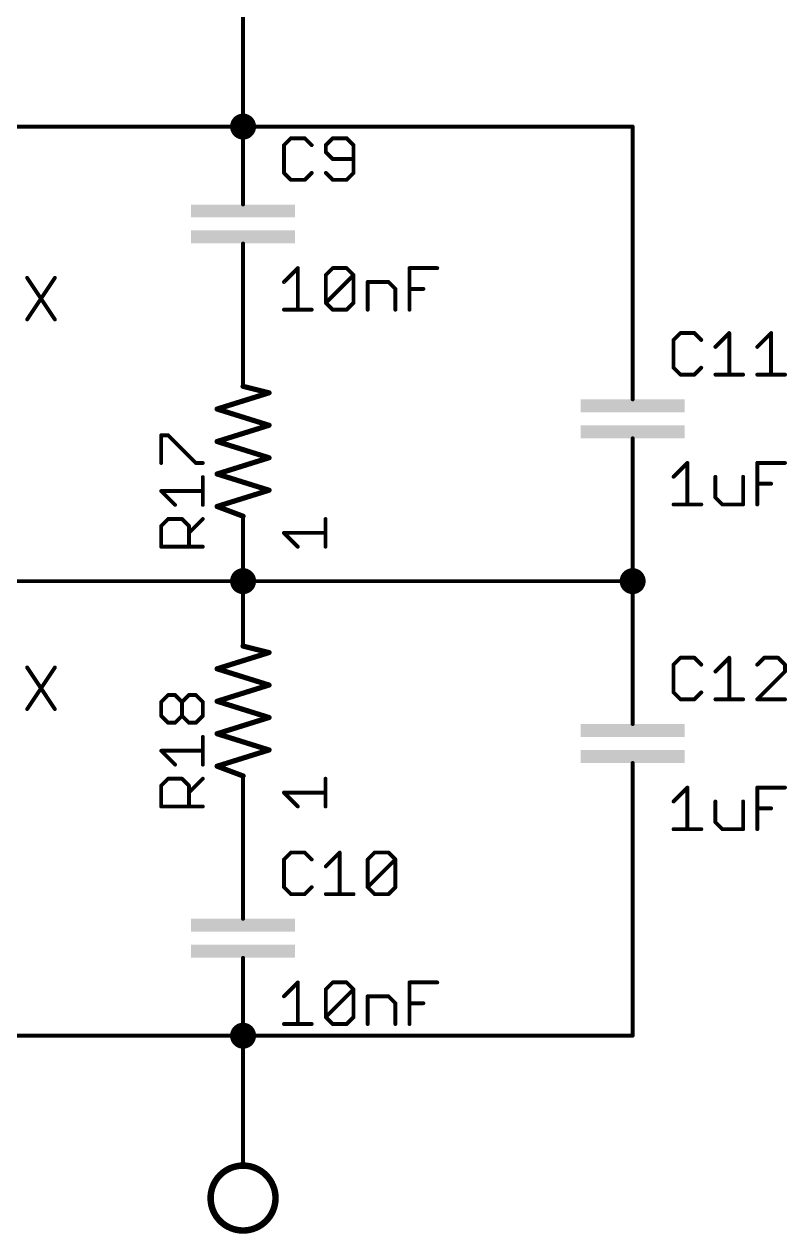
# Model space of a CAD drawing. Extents: x -40 to 215, y -109 to 87.
# Drawn here: x 138.75 to 168.6, y -12.6 to 34.49 of the extents above; entities that cross this region are included whole.
import ezdxf

# ---------------------------------------------------------------- set-up
doc = ezdxf.new("R2010")
doc.units = 0
for name, color, linetype in [('91', 94, 'CONTINUOUS'), ('94', 14, 'CONTINUOUS'), ('95', 251, 'CONTINUOUS'), ('96', 251, 'CONTINUOUS'), ('97', 251, 'CONTINUOUS')]:
    doc.layers.add(name, color=color, linetype=linetype)

# ---------------------------------------------------------------- blocks, each defined once
blk = doc.blocks.new('RECT')
blk.add_solid([(-0.5, -0.5), (0.5, -0.5), (-0.5, 0.5), (0.5, 0.5)])

msp = doc.modelspace()

# ---------------------------------------------------------------- linework, layer by layer
at = {"layer": '91', "const_width": 0.1524}
for points in [[(147.32, 30.48), (147.32, 33.02)], [(134.62, 30.48), (147.32, 30.48)], [(147.32, 30.48), (162.56, 30.48)], [(162.56, 30.48), (162.56, 22.86)], [(162.56, 12.7), (162.56, 15.24)], [(134.62, 12.7), (147.32, 12.7)], [(147.32, 12.7), (162.56, 12.7)], [(162.56, 10.16), (162.56, 12.7)], [(162.56, -5.08), (162.56, 2.54)], [(147.32, -5.08), (134.62, -5.08)], [(147.32, -5.08), (162.56, -5.08)], [(147.32, -7.62), (147.32, -5.08)]]:
    msp.add_lwpolyline(points, dxfattribs=at)
at = {"layer": '91'}
for points, const_width in [([(147.3581, 33.02, 1), (147.2819, 33.02)], 0.0762), ([(147.32, 30.226, 1), (147.32, 30.734, 1), (147.32, 30.226)], 0.508), ([(147.32, 30.5181, 1), (147.32, 30.4419)], 0.0762), ([(147.2819, 30.48, 1), (147.3581, 30.48)], 0.0762), ([(147.32, 30.4419, 1), (147.32, 30.5181)], 0.0762), ([(162.5981, 30.48, 1), (162.5219, 30.48)], 0.0762), ([(162.56, 30.4419, 1), (162.56, 30.5181)], 0.0762), ([(162.5219, 22.86, 1), (162.5981, 22.86)], 0.0762), ([(162.5981, 15.24, 1), (162.5219, 15.24)], 0.0762), ([(147.32, 12.446, 1), (147.32, 12.954, 1), (147.32, 12.446)], 0.508), ([(162.56, 12.446, 1), (162.56, 12.954, 1), (162.56, 12.446)], 0.508), ([(147.32, 12.7381, 1), (147.32, 12.6619)], 0.0762), ([(147.32, 12.6619, 1), (147.32, 12.7381)], 0.0762), ([(162.5981, 12.7, 1), (162.5219, 12.7)], 0.0762), ([(162.5219, 12.7, 1), (162.5981, 12.7)], 0.0762), ([(162.56, 12.6619, 1), (162.56, 12.7381)], 0.0762), ([(162.5219, 10.16, 1), (162.5981, 10.16)], 0.0762), ([(162.5981, 2.54, 1), (162.5219, 2.54)], 0.0762), ([(147.32, -5.334, 1), (147.32, -4.826, 1), (147.32, -5.334)], 0.508), ([(147.32, -5.0419, 1), (147.32, -5.1181)], 0.0762), ([(147.3581, -5.08, 1), (147.2819, -5.08)], 0.0762), ([(147.32, -5.1181, 1), (147.32, -5.0419)], 0.0762), ([(162.5219, -5.08, 1), (162.5981, -5.08)], 0.0762), ([(162.56, -5.1181, 1), (162.56, -5.0419)], 0.0762), ([(147.2819, -7.62, 1), (147.3581, -7.62)], 0.0762)]:
    msp.add_lwpolyline(points, format="xyb", dxfattribs=dict(at, const_width=const_width))
at = {"layer": '94'}
for points, const_width in [([(147.32, 33.02), (147.32, 35.56)], 0.1524), ([(147.32, 30.48), (147.32, 27.94)], 0.1524), ([(147.32, 27.94), (147.32, 27.432)], 0.1524), ([(147.32, 25.4), (147.32, 25.908)], 0.1524), ([(147.32, 22.86), (147.32, 25.4)], 0.1524), ([(147.32, 22.86), (147.32, 20.32)], 0.1524), ([(162.56, 22.86), (162.56, 20.32)], 0.1524), ([(148.336, 20.066), (147.32, 20.32)], 0.2032), ([(162.56, 20.32), (162.56, 19.812)], 0.1524), ([(146.304, 19.431), (148.336, 20.066)], 0.2032), ([(148.336, 18.796), (146.304, 19.431)], 0.2032), ([(146.304, 18.161), (148.336, 18.796)], 0.2032), ([(162.56, 17.78), (162.56, 18.288)], 0.1524), ([(148.336, 17.526), (146.304, 18.161)], 0.2032), ([(146.304, 16.891), (148.336, 17.526)], 0.2032), ([(162.56, 15.24), (162.56, 17.78)], 0.1524), ([(148.336, 16.256), (146.304, 16.891)], 0.2032), ([(146.304, 15.621), (148.336, 16.256)], 0.2032), ([(147.32, 15.24), (146.304, 15.621)], 0.2032), ([(147.32, 12.7), (147.32, 15.24)], 0.1524), ([(147.32, 12.7), (147.32, 10.16)], 0.1524), ([(146.304, 9.271), (148.336, 9.906)], 0.2032), ([(148.336, 9.906), (147.32, 10.16)], 0.2032), ([(162.56, 10.16), (162.56, 7.62)], 0.1524), ([(148.336, 8.636), (146.304, 9.271)], 0.2032), ([(146.304, 8.001), (148.336, 8.636)], 0.2032), ([(148.336, 7.366), (146.304, 8.001)], 0.2032), ([(162.56, 7.62), (162.56, 7.112)], 0.1524), ([(146.304, 6.731), (148.336, 7.366)], 0.2032), ([(148.336, 6.096), (146.304, 6.731)], 0.2032), ([(146.304, 5.461), (148.336, 6.096)], 0.2032), ([(162.56, 5.08), (162.56, 5.588)], 0.1524), ([(147.32, 5.08), (146.304, 5.461)], 0.2032), ([(147.32, 2.54), (147.32, 5.08)], 0.1524), ([(162.56, 2.54), (162.56, 5.08)], 0.1524), ([(147.32, 2.54), (147.32, 0)], 0.1524), ([(147.32, 0), (147.32, -0.508)], 0.1524), ([(147.32, -2.54), (147.32, -2.032)], 0.1524), ([(147.32, -5.08), (147.32, -2.54)], 0.1524), ([(147.32, -7.62), (147.32, -10.16)], 0.1524)]:
    msp.add_lwpolyline(points, dxfattribs=dict(at, const_width=const_width))
for points, const_width in [([(147.2819, 33.02, 1), (147.3581, 33.02)], 0.0762), ([(147.3581, 30.48, 1), (147.2819, 30.48)], 0.0762), ([(147.3581, 27.94, 1), (147.2819, 27.94)], 0.0762), ([(147.2819, 27.94, 1), (147.3581, 27.94)], 0.0762), ([(147.2819, 27.432, 1), (147.3581, 27.432)], 0.0762), ([(147.3581, 25.908, 1), (147.2819, 25.908)], 0.0762), ([(147.3581, 25.4, 1), (147.2819, 25.4)], 0.0762), ([(147.2819, 25.4, 1), (147.3581, 25.4)], 0.0762), ([(147.3581, 22.86, 1), (147.2819, 22.86)], 0.0762), ([(147.2819, 22.86, 1), (147.3581, 22.86)], 0.0762), ([(162.5981, 22.86, 1), (162.5219, 22.86)], 0.0762), ([(147.3323, 20.3693, 1), (147.3077, 20.2707)], 0.1016), ([(147.2819, 20.32, 1), (147.3581, 20.32)], 0.0762), ([(162.5981, 20.32, 1), (162.5219, 20.32)], 0.0762), ([(162.5219, 20.32, 1), (162.5981, 20.32)], 0.0762), ([(148.3512, 20.0175, 1), (148.3208, 20.1145)], 0.1016), ([(148.3237, 20.0167, 1), (148.3483, 20.1153)], 0.1016), ([(162.5219, 19.812, 1), (162.5981, 19.812)], 0.0762), ([(146.3192, 19.4795, 1), (146.2888, 19.3825)], 0.1016), ([(146.2888, 19.4795, 1), (146.3192, 19.3825)], 0.1016), ([(148.3512, 18.7475, 1), (148.3208, 18.8445)], 0.1016), ([(148.3208, 18.7475, 1), (148.3512, 18.8445)], 0.1016), ([(162.5981, 18.288, 1), (162.5219, 18.288)], 0.0762), ([(146.3192, 18.2095, 1), (146.2888, 18.1125)], 0.1016), ([(146.2888, 18.2095, 1), (146.3192, 18.1125)], 0.1016), ([(148.3512, 17.4775, 1), (148.3208, 17.5745)], 0.1016), ([(148.3208, 17.4775, 1), (148.3512, 17.5745)], 0.1016), ([(162.5981, 17.78, 1), (162.5219, 17.78)], 0.0762), ([(162.5219, 17.78, 1), (162.5981, 17.78)], 0.0762), ([(146.3192, 16.9395, 1), (146.2888, 16.8425)], 0.1016), ([(146.2888, 16.9395, 1), (146.3192, 16.8425)], 0.1016), ([(148.3512, 16.2075, 1), (148.3208, 16.3045)], 0.1016), ([(148.3208, 16.2075, 1), (148.3512, 16.3045)], 0.1016), ([(146.3218, 15.6686, 1), (146.2862, 15.5734)], 0.1016), ([(146.2888, 15.6695, 1), (146.3192, 15.5725)], 0.1016), ([(147.3581, 15.24, 1), (147.2819, 15.24)], 0.0762), ([(147.3022, 15.1924, 1), (147.3378, 15.2876)], 0.1016), ([(162.5219, 15.24, 1), (162.5981, 15.24)], 0.0762), ([(147.3581, 12.7, 1), (147.2819, 12.7)], 0.0762), ([(147.2819, 12.7, 1), (147.3581, 12.7)], 0.0762), ([(147.3323, 10.2093, 1), (147.3077, 10.1107)], 0.1016), ([(147.2819, 10.16, 1), (147.3581, 10.16)], 0.0762), ([(148.3512, 9.8575, 1), (148.3208, 9.9545)], 0.1016), ([(148.3237, 9.8567, 1), (148.3483, 9.9553)], 0.1016), ([(162.5981, 10.16, 1), (162.5219, 10.16)], 0.0762), ([(146.3192, 9.3195, 1), (146.2888, 9.2225)], 0.1016), ([(146.2888, 9.3195, 1), (146.3192, 9.2225)], 0.1016), ([(148.3512, 8.5875, 1), (148.3208, 8.6845)], 0.1016), ([(148.3208, 8.5875, 1), (148.3512, 8.6845)], 0.1016), ([(146.3192, 8.0495, 1), (146.2888, 7.9525)], 0.1016), ([(146.2888, 8.0495, 1), (146.3192, 7.9525)], 0.1016), ([(162.5981, 7.62, 1), (162.5219, 7.62)], 0.0762), ([(162.5219, 7.62, 1), (162.5981, 7.62)], 0.0762), ([(148.3512, 7.3175, 1), (148.3208, 7.4145)], 0.1016), ([(148.3208, 7.3175, 1), (148.3512, 7.4145)], 0.1016), ([(162.5219, 7.112, 1), (162.5981, 7.112)], 0.0762), ([(146.3192, 6.7795, 1), (146.2888, 6.6825)], 0.1016), ([(146.2888, 6.7795, 1), (146.3192, 6.6825)], 0.1016), ([(148.3512, 6.0475, 1), (148.3208, 6.1445)], 0.1016), ([(148.3208, 6.0475, 1), (148.3512, 6.1445)], 0.1016), ([(162.5981, 5.588, 1), (162.5219, 5.588)], 0.0762), ([(146.3218, 5.5086, 1), (146.2862, 5.4134)], 0.1016), ([(146.2888, 5.5095, 1), (146.3192, 5.4125)], 0.1016), ([(147.3581, 5.08, 1), (147.2819, 5.08)], 0.0762), ([(147.3022, 5.0324, 1), (147.3378, 5.1276)], 0.1016), ([(162.5981, 5.08, 1), (162.5219, 5.08)], 0.0762), ([(162.5219, 5.08, 1), (162.5981, 5.08)], 0.0762), ([(147.3581, 2.54, 1), (147.2819, 2.54)], 0.0762), ([(147.2819, 2.54, 1), (147.3581, 2.54)], 0.0762), ([(162.5219, 2.54, 1), (162.5981, 2.54)], 0.0762), ([(147.3581, 0, 1), (147.2819, 0)], 0.0762), ([(147.2819, 0, 1), (147.3581, 0)], 0.0762), ([(147.2819, -0.508, 1), (147.3581, -0.508)], 0.0762), ([(147.3581, -2.032, 1), (147.2819, -2.032)], 0.0762), ([(147.3581, -2.54, 1), (147.2819, -2.54)], 0.0762), ([(147.2819, -2.54, 1), (147.3581, -2.54)], 0.0762), ([(147.2819, -5.08, 1), (147.3581, -5.08)], 0.0762), ([(147.3581, -7.62, 1), (147.2819, -7.62)], 0.0762), ([(147.32, -12.7, 1), (147.32, -10.16, 1), (147.32, -12.7)], 0.254), ([(147.2819, -10.16, 1), (147.3581, -10.16)], 0.0762)]:
    msp.add_lwpolyline(points, format="xyb", dxfattribs=dict(at, const_width=const_width))
at = {"layer": '95', "const_width": 0.1524}
for points in [[(149.1914, 30.0242), (148.9202, 29.753)], [(148.9202, 29.753), (148.9202, 28.6684)], [(149.7337, 30.0242), (149.1914, 30.0242)], [(150.0049, 29.753), (149.7337, 30.0242)], [(150.8285, 30.0242), (150.5574, 29.753)], [(150.5574, 29.753), (150.5574, 29.4819)], [(151.3709, 30.0242), (150.8285, 30.0242)], [(151.642, 29.753), (151.3709, 30.0242)], [(151.642, 28.6684), (151.642, 29.753)], [(150.5574, 29.4819), (150.8285, 29.2107)], [(150.8285, 29.2107), (151.642, 29.2107)], [(148.9202, 28.6684), (149.1914, 28.3972)], [(149.7337, 28.3972), (150.0049, 28.6684)], [(150.5574, 28.6684), (150.8285, 28.3972)], [(151.3709, 28.3972), (151.642, 28.6684)], [(149.1914, 28.3972), (149.7337, 28.3972)], [(150.8285, 28.3972), (151.3709, 28.3972)], [(164.4314, 22.4042), (164.1602, 22.133)], [(164.1602, 22.133), (164.1602, 21.0484)], [(164.9737, 22.4042), (164.4314, 22.4042)], [(165.2449, 22.133), (164.9737, 22.4042)], [(165.7974, 21.8619), (166.3397, 22.4042)], [(166.3397, 22.4042), (166.3397, 20.7772)], [(167.4345, 21.8619), (167.9768, 22.4042)], [(167.9768, 22.4042), (167.9768, 20.7772)], [(164.1602, 21.0484), (164.4314, 20.7772)], [(164.4314, 20.7772), (164.9737, 20.7772)], [(164.9737, 20.7772), (165.2449, 21.0484)], [(165.7974, 20.7772), (166.882, 20.7772)], [(167.4345, 20.7772), (168.5192, 20.7772)], [(144.1182, 17.3205), (144.1182, 18.4052)], [(144.1182, 18.4052), (144.3894, 18.4052)], [(144.3894, 18.4052), (145.474, 17.3205)], [(145.474, 17.3205), (145.7452, 17.3205)], [(145.7452, 15.6834), (145.7452, 16.768)], [(144.6605, 15.6834), (144.1182, 16.2257)], [(144.1182, 16.2257), (145.7452, 16.2257)], [(144.1182, 14.8597), (144.3894, 15.1309)], [(144.3894, 15.1309), (144.9317, 15.1309)], [(144.9317, 15.1309), (145.2029, 14.8597)], [(145.2029, 14.5885), (145.7452, 15.1309)], [(144.1182, 14.0462), (144.1182, 14.8597)], [(145.2029, 14.8597), (145.2029, 14.0462)], [(145.7452, 14.0462), (144.1182, 14.0462)], [(164.4314, 9.7042), (164.1602, 9.433)], [(164.1602, 9.433), (164.1602, 8.3484)], [(164.9737, 9.7042), (164.4314, 9.7042)], [(165.2449, 9.433), (164.9737, 9.7042)], [(165.7974, 9.1619), (166.3397, 9.7042)], [(166.3397, 9.7042), (166.3397, 8.0772)], [(167.7057, 9.7042), (167.4345, 9.433)], [(168.248, 9.7042), (167.7057, 9.7042)], [(168.5192, 9.433), (168.248, 9.7042)], [(168.5192, 9.1619), (168.5192, 9.433)], [(167.4345, 8.0772), (168.5192, 9.1619)], [(144.1182, 7.974), (144.3894, 8.2452)], [(144.1182, 7.4317), (144.1182, 7.974)], [(144.3894, 8.2452), (144.6605, 8.2452)], [(144.6605, 8.2452), (144.9317, 7.974)], [(144.9317, 7.974), (145.2029, 8.2452)], [(144.9317, 7.4317), (144.9317, 7.974)], [(145.2029, 8.2452), (145.474, 8.2452)], [(145.474, 8.2452), (145.7452, 7.974)], [(145.7452, 7.974), (145.7452, 7.4317)], [(164.1602, 8.3484), (164.4314, 8.0772)], [(164.4314, 8.0772), (164.9737, 8.0772)], [(164.9737, 8.0772), (165.2449, 8.3484)], [(165.7974, 8.0772), (166.882, 8.0772)], [(168.5192, 8.0772), (167.4345, 8.0772)], [(144.3894, 7.1605), (144.1182, 7.4317)], [(144.6605, 7.1605), (144.3894, 7.1605)], [(144.9317, 7.4317), (144.6605, 7.1605)], [(145.2029, 7.1605), (144.9317, 7.4317)], [(145.474, 7.1605), (145.2029, 7.1605)], [(145.7452, 7.4317), (145.474, 7.1605)], [(145.7452, 5.5234), (145.7452, 6.608)], [(144.6605, 5.5234), (144.1182, 6.0657)], [(144.1182, 6.0657), (145.7452, 6.0657)], [(144.1182, 4.6997), (144.3894, 4.9709)], [(144.1182, 3.8862), (144.1182, 4.6997)], [(144.3894, 4.9709), (144.9317, 4.9709)], [(144.9317, 4.9709), (145.2029, 4.6997)], [(145.2029, 4.4285), (145.7452, 4.9709)], [(145.2029, 4.6997), (145.2029, 3.8862)], [(145.7452, 3.8862), (144.1182, 3.8862)], [(149.1914, 2.0842), (148.9202, 1.813)], [(148.9202, 1.813), (148.9202, 0.7284)], [(149.7337, 2.0842), (149.1914, 2.0842)], [(150.0049, 1.813), (149.7337, 2.0842)], [(150.5574, 1.5419), (151.0997, 2.0842)], [(151.0997, 2.0842), (151.0997, 0.4572)], [(152.1945, 1.813), (152.4657, 2.0842)], [(152.1945, 0.7284), (152.1945, 1.813)], [(152.1945, 0.7284), (153.2792, 1.813)], [(152.4657, 2.0842), (153.008, 2.0842)], [(153.008, 2.0842), (153.2792, 1.813)], [(153.2792, 1.813), (153.2792, 0.7284)], [(148.9202, 0.7284), (149.1914, 0.4572)], [(149.1914, 0.4572), (149.7337, 0.4572)], [(149.7337, 0.4572), (150.0049, 0.7284)], [(150.5574, 0.4572), (151.642, 0.4572)], [(152.4657, 0.4572), (152.1945, 0.7284)], [(153.008, 0.4572), (152.4657, 0.4572)], [(153.2792, 0.7284), (153.008, 0.4572)]]:
    msp.add_lwpolyline(points, dxfattribs=at)
at = {"layer": '95', "const_width": 0.0762}
for points in [[(148.9583, 29.753, 1), (148.8821, 29.753)], [(148.8933, 29.78, 1), (148.9471, 29.7261)], [(149.1914, 30.0623, 1), (149.1914, 29.9861)], [(149.2183, 29.9972, 1), (149.1644, 30.0511)], [(149.7606, 30.0511, 1), (149.7068, 29.9972)], [(149.7337, 29.9861, 1), (149.7337, 30.0623)], [(149.9779, 29.7261, 1), (150.0318, 29.78)], [(150.5304, 29.78, 1), (150.5843, 29.7261)], [(150.5955, 29.753, 1), (150.5193, 29.753)], [(150.8285, 30.0623, 1), (150.8285, 29.9861)], [(150.8555, 29.9972, 1), (150.8016, 30.0511)], [(151.3978, 30.0511, 1), (151.3439, 29.9972)], [(151.3709, 29.9861, 1), (151.3709, 30.0623)], [(151.6801, 29.753, 1), (151.6039, 29.753)], [(151.6151, 29.7261, 1), (151.669, 29.78)], [(150.5843, 29.5088, 1), (150.5304, 29.4549)], [(150.5193, 29.4819, 1), (150.5955, 29.4819)], [(150.8285, 29.2488, 1), (150.8285, 29.1726)], [(150.8016, 29.1838, 1), (150.8555, 29.2376)], [(151.642, 29.1726, 1), (151.642, 29.2488)], [(148.9471, 28.6953, 1), (148.8933, 28.6414)], [(150.0318, 28.6414, 1), (149.9779, 28.6953)], [(150.5843, 28.6953, 1), (150.5304, 28.6414)], [(151.669, 28.6414, 1), (151.6151, 28.6953)], [(148.8821, 28.6684, 1), (148.9583, 28.6684)], [(149.1914, 28.4353, 1), (149.1914, 28.3591)], [(149.1644, 28.3703, 1), (149.2183, 28.4241)], [(149.7068, 28.4241, 1), (149.7606, 28.3703)], [(149.7337, 28.3591, 1), (149.7337, 28.4353)], [(150.8285, 28.4353, 1), (150.8285, 28.3591)], [(150.8016, 28.3703, 1), (150.8555, 28.4241)], [(151.3439, 28.4241, 1), (151.3978, 28.3703)], [(151.3709, 28.3591, 1), (151.3709, 28.4353)], [(151.6039, 28.6684, 1), (151.6801, 28.6684)], [(164.1983, 22.133, 1), (164.1221, 22.133)], [(164.1333, 22.16, 1), (164.1871, 22.1061)], [(164.4314, 22.4423, 1), (164.4314, 22.3661)], [(164.4583, 22.3772, 1), (164.4044, 22.4311)], [(165.0006, 22.4311, 1), (164.9468, 22.3772)], [(164.9737, 22.3661, 1), (164.9737, 22.4423)], [(165.2179, 22.1061, 1), (165.2718, 22.16)], [(166.3778, 22.4042, 1), (166.3016, 22.4042)], [(166.3666, 22.3772, 1), (166.3127, 22.4311)], [(168.0149, 22.4042, 1), (167.9387, 22.4042)], [(168.0038, 22.3772, 1), (167.9499, 22.4311)], [(165.7704, 21.8888, 1), (165.8243, 21.8349)], [(167.4076, 21.8888, 1), (167.4615, 21.8349)], [(164.1871, 21.0753, 1), (164.1333, 21.0214)], [(164.1221, 21.0484, 1), (164.1983, 21.0484)], [(164.4314, 20.8153, 1), (164.4314, 20.7391)], [(164.4044, 20.7503, 1), (164.4583, 20.8041)], [(164.9468, 20.8041, 1), (165.0006, 20.7503)], [(164.9737, 20.7391, 1), (164.9737, 20.8153)], [(165.2718, 21.0214, 1), (165.2179, 21.0753)], [(165.7974, 20.8153, 1), (165.7974, 20.7391)], [(166.3016, 20.7772, 1), (166.3778, 20.7772)], [(166.882, 20.7391, 1), (166.882, 20.8153)], [(167.4345, 20.8153, 1), (167.4345, 20.7391)], [(167.9387, 20.7772, 1), (168.0149, 20.7772)], [(168.5192, 20.7391, 1), (168.5192, 20.8153)], [(144.1563, 18.4052, 1), (144.0801, 18.4052)], [(144.1182, 18.4433, 1), (144.1182, 18.3671)], [(144.4163, 18.4321, 1), (144.3624, 18.3782)], [(144.3894, 18.3671, 1), (144.3894, 18.4433)], [(144.0801, 17.3205, 1), (144.1563, 17.3205)], [(145.474, 17.3586, 1), (145.474, 17.2824)], [(145.4471, 17.2936, 1), (145.501, 17.3475)], [(145.7452, 17.2824, 1), (145.7452, 17.3586)], [(145.7833, 16.768, 1), (145.7071, 16.768)], [(144.1452, 16.2526, 1), (144.0913, 16.1987)], [(144.1182, 16.2638, 1), (144.1182, 16.1876)], [(145.7452, 16.1876, 1), (145.7452, 16.2638)], [(144.6336, 15.6564, 1), (144.6875, 15.7103)], [(145.7071, 15.6834, 1), (145.7833, 15.6834)], [(144.3894, 15.169, 1), (144.3894, 15.0928)], [(144.4163, 15.1039, 1), (144.3624, 15.1578)], [(144.9586, 15.1578, 1), (144.9048, 15.1039)], [(144.9317, 15.0928, 1), (144.9317, 15.169)], [(145.7721, 15.1039, 1), (145.7183, 15.1578)], [(144.1563, 14.8597, 1), (144.0801, 14.8597)], [(144.0913, 14.8866, 1), (144.1452, 14.8328)], [(145.1759, 14.6155, 1), (145.2298, 14.5616)], [(145.241, 14.8597, 1), (145.1648, 14.8597)], [(145.1759, 14.8328, 1), (145.2298, 14.8866)], [(144.1182, 14.0843, 1), (144.1182, 14.0081)], [(144.0801, 14.0462, 1), (144.1563, 14.0462)], [(145.1648, 14.0462, 1), (145.241, 14.0462)], [(145.7452, 14.0081, 1), (145.7452, 14.0843)], [(164.1983, 9.433, 1), (164.1221, 9.433)], [(164.1333, 9.46, 1), (164.1871, 9.4061)], [(164.4314, 9.7423, 1), (164.4314, 9.6661)], [(164.4583, 9.6772, 1), (164.4044, 9.7311)], [(165.0006, 9.7311, 1), (164.9468, 9.6772)], [(164.9737, 9.6661, 1), (164.9737, 9.7423)], [(165.2179, 9.4061, 1), (165.2718, 9.46)], [(166.3778, 9.7042, 1), (166.3016, 9.7042)], [(166.3666, 9.6772, 1), (166.3127, 9.7311)], [(167.4076, 9.46, 1), (167.4615, 9.4061)], [(167.7057, 9.7423, 1), (167.7057, 9.6661)], [(167.7326, 9.6772, 1), (167.6787, 9.7311)], [(168.2749, 9.7311, 1), (168.2211, 9.6772)], [(168.248, 9.6661, 1), (168.248, 9.7423)], [(168.5573, 9.433, 1), (168.4811, 9.433)], [(168.4922, 9.4061, 1), (168.5461, 9.46)], [(165.7704, 9.1888, 1), (165.8243, 9.1349)], [(168.4811, 9.1619, 1), (168.5573, 9.1619)], [(168.5461, 9.1349, 1), (168.4922, 9.1888)], [(144.1563, 7.974, 1), (144.0801, 7.974)], [(144.0913, 8.0009, 1), (144.1452, 7.9471)], [(144.3894, 8.2833, 1), (144.3894, 8.2071)], [(144.4163, 8.2182, 1), (144.3624, 8.2721)], [(144.6875, 8.2721, 1), (144.6336, 8.2182)], [(144.6605, 8.2071, 1), (144.6605, 8.2833)], [(144.9698, 7.974, 1), (144.8936, 7.974)], [(144.9048, 8.0009, 1), (144.9586, 7.9471)], [(144.9048, 7.9471, 1), (144.9586, 8.0009)], [(145.2029, 8.2833, 1), (145.2029, 8.2071)], [(145.2298, 8.2182, 1), (145.1759, 8.2721)], [(145.501, 8.2721, 1), (145.4471, 8.2182)], [(145.474, 8.2071, 1), (145.474, 8.2833)], [(145.7833, 7.974, 1), (145.7071, 7.974)], [(145.7183, 7.9471, 1), (145.7721, 8.0009)], [(164.1871, 8.3753, 1), (164.1333, 8.3214)], [(164.1221, 8.3484, 1), (164.1983, 8.3484)], [(164.4314, 8.1153, 1), (164.4314, 8.0391)], [(164.4044, 8.0503, 1), (164.4583, 8.1041)], [(164.9468, 8.1041, 1), (165.0006, 8.0503)], [(164.9737, 8.0391, 1), (164.9737, 8.1153)], [(165.2718, 8.3214, 1), (165.2179, 8.3753)], [(165.7974, 8.1153, 1), (165.7974, 8.0391)], [(166.3016, 8.0772, 1), (166.3778, 8.0772)], [(166.882, 8.0391, 1), (166.882, 8.1153)], [(167.4345, 8.1153, 1), (167.4345, 8.0391)], [(167.4076, 8.1041, 1), (167.4615, 8.0503)], [(168.5192, 8.0391, 1), (168.5192, 8.1153)], [(144.1452, 7.4586, 1), (144.0913, 7.4047)], [(144.0801, 7.4317, 1), (144.1563, 7.4317)], [(144.3894, 7.1986, 1), (144.3894, 7.1224)], [(144.3624, 7.1336, 1), (144.4163, 7.1875)], [(144.6336, 7.1875, 1), (144.6875, 7.1336)], [(144.6605, 7.1224, 1), (144.6605, 7.1986)], [(144.9586, 7.4586, 1), (144.9048, 7.4047)], [(144.8936, 7.4317, 1), (144.9698, 7.4317)], [(144.9586, 7.4047, 1), (144.9048, 7.4586)], [(145.2029, 7.1986, 1), (145.2029, 7.1224)], [(145.1759, 7.1336, 1), (145.2298, 7.1875)], [(145.4471, 7.1875, 1), (145.501, 7.1336)], [(145.474, 7.1224, 1), (145.474, 7.1986)], [(145.7071, 7.4317, 1), (145.7833, 7.4317)], [(145.7721, 7.4047, 1), (145.7183, 7.4586)], [(145.7833, 6.608, 1), (145.7071, 6.608)], [(144.1452, 6.0926, 1), (144.0913, 6.0387)], [(144.1182, 6.1038, 1), (144.1182, 6.0276)], [(145.7452, 6.0276, 1), (145.7452, 6.1038)], [(144.6336, 5.4964, 1), (144.6875, 5.5503)], [(145.7071, 5.5234, 1), (145.7833, 5.5234)], [(144.1563, 4.6997, 1), (144.0801, 4.6997)], [(144.0913, 4.7266, 1), (144.1452, 4.6728)], [(144.3894, 5.009, 1), (144.3894, 4.9328)], [(144.4163, 4.9439, 1), (144.3624, 4.9978)], [(144.9586, 4.9978, 1), (144.9048, 4.9439)], [(144.9317, 4.9328, 1), (144.9317, 5.009)], [(145.241, 4.6997, 1), (145.1648, 4.6997)], [(145.1759, 4.6728, 1), (145.2298, 4.7266)], [(145.7721, 4.9439, 1), (145.7183, 4.9978)], [(145.1759, 4.4555, 1), (145.2298, 4.4016)], [(144.1182, 3.9243, 1), (144.1182, 3.8481)], [(144.0801, 3.8862, 1), (144.1563, 3.8862)], [(145.1648, 3.8862, 1), (145.241, 3.8862)], [(145.7452, 3.8481, 1), (145.7452, 3.9243)], [(148.9583, 1.813, 1), (148.8821, 1.813)], [(149.1914, 2.1223, 1), (149.1914, 2.0461)], [(149.2183, 2.0572, 1), (149.1644, 2.1111)], [(149.7606, 2.1111, 1), (149.7068, 2.0572)], [(149.7337, 2.0461, 1), (149.7337, 2.1223)], [(151.1378, 2.0842, 1), (151.0616, 2.0842)], [(151.1266, 2.0572, 1), (151.0727, 2.1111)], [(152.2326, 1.813, 1), (152.1564, 1.813)], [(152.4657, 2.1223, 1), (152.4657, 2.0461)], [(152.4926, 2.0572, 1), (152.4387, 2.1111)], [(153.0349, 2.1111, 1), (152.9811, 2.0572)], [(153.008, 2.0461, 1), (153.008, 2.1223)], [(153.3173, 1.813, 1), (153.2411, 1.813)], [(153.3061, 1.7861, 1), (153.2522, 1.84)], [(148.8933, 1.84, 1), (148.9471, 1.7861)], [(149.9779, 1.7861, 1), (150.0318, 1.84)], [(150.5304, 1.5688, 1), (150.5843, 1.5149)], [(152.1676, 1.84, 1), (152.2215, 1.7861)], [(153.2522, 1.7861, 1), (153.3061, 1.84)], [(148.9471, 0.7553, 1), (148.8933, 0.7014)], [(148.8821, 0.7284, 1), (148.9583, 0.7284)], [(149.1914, 0.4953, 1), (149.1914, 0.4191)], [(149.1644, 0.4303, 1), (149.2183, 0.4841)], [(149.7068, 0.4841, 1), (149.7606, 0.4303)], [(149.7337, 0.4191, 1), (149.7337, 0.4953)], [(150.0318, 0.7014, 1), (149.9779, 0.7553)], [(150.5574, 0.4953, 1), (150.5574, 0.4191)], [(151.0616, 0.4572, 1), (151.1378, 0.4572)], [(151.642, 0.4191, 1), (151.642, 0.4953)], [(152.2215, 0.7553, 1), (152.1676, 0.7014)], [(152.1676, 0.7553, 1), (152.2215, 0.7014)], [(152.1564, 0.7284, 1), (152.2326, 0.7284)], [(152.4657, 0.4953, 1), (152.4657, 0.4191)], [(152.4387, 0.4303, 1), (152.4926, 0.4841)], [(152.9811, 0.4841, 1), (153.0349, 0.4303)], [(153.008, 0.4191, 1), (153.008, 0.4953)], [(153.2411, 0.7284, 1), (153.3173, 0.7284)], [(153.3061, 0.7014, 1), (153.2522, 0.7553)]]:
    msp.add_lwpolyline(points, format="xyb", dxfattribs=at)
at = {"layer": '96', "const_width": 0.1524}
for points in [[(148.9202, 24.4019), (149.4625, 24.9442)], [(149.4625, 24.9442), (149.4625, 23.3172)], [(150.5574, 24.673), (150.8285, 24.9442)], [(150.8285, 24.9442), (151.3709, 24.9442)], [(151.3709, 24.9442), (151.642, 24.673)], [(153.8317, 23.3172), (153.8317, 24.9442)], [(153.8317, 24.9442), (154.9163, 24.9442)], [(150.5574, 23.5884), (150.5574, 24.673)], [(150.5574, 23.5884), (151.642, 24.673)], [(151.642, 24.673), (151.642, 23.5884)], [(152.1945, 23.3172), (152.1945, 24.4019)], [(152.1945, 24.4019), (153.008, 24.4019)], [(153.008, 24.4019), (153.2792, 24.1307)], [(153.2792, 24.1307), (153.2792, 23.3172)], [(153.8317, 24.1307), (154.374, 24.1307)], [(150.8285, 23.3172), (150.5574, 23.5884)], [(151.642, 23.5884), (151.3709, 23.3172)], [(148.9202, 23.3172), (150.0049, 23.3172)], [(151.3709, 23.3172), (150.8285, 23.3172)], [(164.1602, 16.7819), (164.7025, 17.3242)], [(164.7025, 17.3242), (164.7025, 15.6972)], [(167.4345, 15.6972), (167.4345, 17.3242)], [(167.4345, 17.3242), (168.5192, 17.3242)], [(165.7974, 16.7819), (165.7974, 15.9684)], [(166.882, 15.6972), (166.882, 16.7819)], [(167.4345, 16.5107), (167.9768, 16.5107)], [(165.7974, 15.9684), (166.0685, 15.6972)], [(164.1602, 15.6972), (165.2449, 15.6972)], [(166.0685, 15.6972), (166.882, 15.6972)], [(150.5458, 14.0462), (150.5458, 15.1309)], [(149.4611, 14.0462), (148.9188, 14.5885)], [(148.9188, 14.5885), (150.5458, 14.5885)], [(150.5458, 3.8862), (150.5458, 4.9709)], [(149.4611, 3.8862), (148.9188, 4.4285)], [(148.9188, 4.4285), (150.5458, 4.4285)], [(164.1602, 4.0819), (164.7025, 4.6242)], [(164.7025, 4.6242), (164.7025, 2.9972)], [(167.4345, 2.9972), (167.4345, 4.6242)], [(167.4345, 4.6242), (168.5192, 4.6242)], [(165.7974, 4.0819), (165.7974, 3.2684)], [(166.882, 2.9972), (166.882, 4.0819)], [(167.4345, 3.8107), (167.9768, 3.8107)], [(165.7974, 3.2684), (166.0685, 2.9972)], [(164.1602, 2.9972), (165.2449, 2.9972)], [(166.0685, 2.9972), (166.882, 2.9972)], [(148.9202, -3.5381), (149.4625, -2.9958)], [(149.4625, -2.9958), (149.4625, -4.6228)], [(150.5574, -3.267), (150.8285, -2.9958)], [(150.5574, -4.3516), (150.5574, -3.267)], [(150.5574, -4.3516), (151.642, -3.267)], [(150.8285, -2.9958), (151.3709, -2.9958)], [(151.3709, -2.9958), (151.642, -3.267)], [(151.642, -3.267), (151.642, -4.3516)], [(153.8317, -4.6228), (153.8317, -2.9958)], [(153.8317, -2.9958), (154.9163, -2.9958)], [(152.1945, -4.6228), (152.1945, -3.5381)], [(152.1945, -3.5381), (153.008, -3.5381)], [(153.008, -3.5381), (153.2792, -3.8093)], [(153.2792, -3.8093), (153.2792, -4.6228)], [(153.8317, -3.8093), (154.374, -3.8093)], [(148.9202, -4.6228), (150.0049, -4.6228)], [(150.8285, -4.6228), (150.5574, -4.3516)], [(151.3709, -4.6228), (150.8285, -4.6228)], [(151.642, -4.3516), (151.3709, -4.6228)]]:
    msp.add_lwpolyline(points, dxfattribs=at)
at = {"layer": '96', "const_width": 0.0762}
for points in [[(149.5006, 24.9442, 1), (149.4244, 24.9442)], [(149.4895, 24.9172, 1), (149.4356, 24.9711)], [(150.8285, 24.9823, 1), (150.8285, 24.9061)], [(150.8555, 24.9172, 1), (150.8016, 24.9711)], [(151.3978, 24.9711, 1), (151.3439, 24.9172)], [(151.3709, 24.9061, 1), (151.3709, 24.9823)], [(153.8698, 24.9442, 1), (153.7936, 24.9442)], [(153.8317, 24.9823, 1), (153.8317, 24.9061)], [(154.9163, 24.9061, 1), (154.9163, 24.9823)], [(150.5304, 24.7, 1), (150.5843, 24.6461)], [(150.5955, 24.673, 1), (150.5193, 24.673)], [(151.6801, 24.673, 1), (151.6039, 24.673)], [(151.669, 24.6461, 1), (151.6151, 24.7)], [(151.6151, 24.6461, 1), (151.669, 24.7)], [(148.8933, 24.4288, 1), (148.9471, 24.3749)], [(152.2326, 24.4019, 1), (152.1564, 24.4019)], [(152.1945, 24.44, 1), (152.1945, 24.3638)], [(153.0349, 24.4288, 1), (152.9811, 24.3749)], [(153.008, 24.3638, 1), (153.008, 24.44)], [(153.3173, 24.1307, 1), (153.2411, 24.1307)], [(153.2522, 24.1038, 1), (153.3061, 24.1576)], [(153.8317, 24.1688, 1), (153.8317, 24.0926)], [(154.374, 24.0926, 1), (154.374, 24.1688)], [(150.5843, 23.6153, 1), (150.5304, 23.5614)], [(150.5304, 23.6153, 1), (150.5843, 23.5614)], [(150.5193, 23.5884, 1), (150.5955, 23.5884)], [(151.6039, 23.5884, 1), (151.6801, 23.5884)], [(151.669, 23.5614, 1), (151.6151, 23.6153)], [(148.9202, 23.3553, 1), (148.9202, 23.2791)], [(149.4244, 23.3172, 1), (149.5006, 23.3172)], [(150.0049, 23.2791, 1), (150.0049, 23.3553)], [(150.8285, 23.3553, 1), (150.8285, 23.2791)], [(150.8016, 23.2903, 1), (150.8555, 23.3441)], [(151.3439, 23.3441, 1), (151.3978, 23.2903)], [(151.3709, 23.2791, 1), (151.3709, 23.3553)], [(152.1564, 23.3172, 1), (152.2326, 23.3172)], [(153.2411, 23.3172, 1), (153.3173, 23.3172)], [(153.7936, 23.3172, 1), (153.8698, 23.3172)], [(164.7406, 17.3242, 1), (164.6644, 17.3242)], [(164.7295, 17.2972, 1), (164.6756, 17.3511)], [(167.4726, 17.3242, 1), (167.3964, 17.3242)], [(167.4345, 17.3623, 1), (167.4345, 17.2861)], [(168.5192, 17.2861, 1), (168.5192, 17.3623)], [(164.1333, 16.8088, 1), (164.1871, 16.7549)], [(165.8355, 16.7819, 1), (165.7593, 16.7819)], [(166.9201, 16.7819, 1), (166.8439, 16.7819)], [(167.4345, 16.5488, 1), (167.4345, 16.4726)], [(167.9768, 16.4726, 1), (167.9768, 16.5488)], [(165.8243, 15.9953, 1), (165.7704, 15.9414)], [(164.1602, 15.7353, 1), (164.1602, 15.6591)], [(164.6644, 15.6972, 1), (164.7406, 15.6972)], [(165.2449, 15.6591, 1), (165.2449, 15.7353)], [(165.7593, 15.9684, 1), (165.8355, 15.9684)], [(166.0685, 15.7353, 1), (166.0685, 15.6591)], [(166.0416, 15.6703, 1), (166.0955, 15.7241)], [(166.8439, 15.6972, 1), (166.9201, 15.6972)], [(166.882, 15.6591, 1), (166.882, 15.7353)], [(167.3964, 15.6972, 1), (167.4726, 15.6972)], [(150.5839, 15.1309, 1), (150.5077, 15.1309)], [(148.9458, 14.6155, 1), (148.8919, 14.5616)], [(148.9188, 14.6266, 1), (148.9188, 14.5504)], [(150.5458, 14.5504, 1), (150.5458, 14.6266)], [(149.4342, 14.0193, 1), (149.4881, 14.0731)], [(150.5077, 14.0462, 1), (150.5839, 14.0462)], [(150.5839, 4.9709, 1), (150.5077, 4.9709)], [(148.9458, 4.4555, 1), (148.8919, 4.4016)], [(148.9188, 4.4666, 1), (148.9188, 4.3904)], [(150.5458, 4.3904, 1), (150.5458, 4.4666)], [(164.7406, 4.6242, 1), (164.6644, 4.6242)], [(164.7295, 4.5972, 1), (164.6756, 4.6511)], [(167.4726, 4.6242, 1), (167.3964, 4.6242)], [(167.4345, 4.6623, 1), (167.4345, 4.5861)], [(168.5192, 4.5861, 1), (168.5192, 4.6623)], [(149.4342, 3.8593, 1), (149.4881, 3.9131)], [(150.5077, 3.8862, 1), (150.5839, 3.8862)], [(164.1333, 4.1088, 1), (164.1871, 4.0549)], [(165.8355, 4.0819, 1), (165.7593, 4.0819)], [(166.9201, 4.0819, 1), (166.8439, 4.0819)], [(167.4345, 3.8488, 1), (167.4345, 3.7726)], [(167.9768, 3.7726, 1), (167.9768, 3.8488)], [(165.8243, 3.2953, 1), (165.7704, 3.2414)], [(165.7593, 3.2684, 1), (165.8355, 3.2684)], [(164.1602, 3.0353, 1), (164.1602, 2.9591)], [(164.6644, 2.9972, 1), (164.7406, 2.9972)], [(165.2449, 2.9591, 1), (165.2449, 3.0353)], [(166.0685, 3.0353, 1), (166.0685, 2.9591)], [(166.0416, 2.9703, 1), (166.0955, 3.0241)], [(166.8439, 2.9972, 1), (166.9201, 2.9972)], [(166.882, 2.9591, 1), (166.882, 3.0353)], [(167.3964, 2.9972, 1), (167.4726, 2.9972)], [(149.5006, -2.9958, 1), (149.4244, -2.9958)], [(149.4895, -3.0228, 1), (149.4356, -2.9689)], [(150.5304, -3.24, 1), (150.5843, -3.2939)], [(150.5955, -3.267, 1), (150.5193, -3.267)], [(150.8285, -2.9577, 1), (150.8285, -3.0339)], [(150.8555, -3.0228, 1), (150.8016, -2.9689)], [(151.3978, -2.9689, 1), (151.3439, -3.0228)], [(151.3709, -3.0339, 1), (151.3709, -2.9577)], [(151.6801, -3.267, 1), (151.6039, -3.267)], [(151.669, -3.2939, 1), (151.6151, -3.24)], [(151.6151, -3.2939, 1), (151.669, -3.24)], [(153.8698, -2.9958, 1), (153.7936, -2.9958)], [(153.8317, -2.9577, 1), (153.8317, -3.0339)], [(154.9163, -3.0339, 1), (154.9163, -2.9577)], [(148.8933, -3.5112, 1), (148.9471, -3.5651)], [(152.2326, -3.5381, 1), (152.1564, -3.5381)], [(152.1945, -3.5, 1), (152.1945, -3.5762)], [(153.0349, -3.5112, 1), (152.9811, -3.5651)], [(153.008, -3.5762, 1), (153.008, -3.5)], [(153.3173, -3.8093, 1), (153.2411, -3.8093)], [(153.2522, -3.8362, 1), (153.3061, -3.7824)], [(153.8317, -3.7712, 1), (153.8317, -3.8474)], [(154.374, -3.8474, 1), (154.374, -3.7712)], [(148.9202, -4.5847, 1), (148.9202, -4.6609)], [(149.4244, -4.6228, 1), (149.5006, -4.6228)], [(150.0049, -4.6609, 1), (150.0049, -4.5847)], [(150.5843, -4.3247, 1), (150.5304, -4.3786)], [(150.5304, -4.3247, 1), (150.5843, -4.3786)], [(150.5193, -4.3516, 1), (150.5955, -4.3516)], [(150.8285, -4.5847, 1), (150.8285, -4.6609)], [(150.8016, -4.6497, 1), (150.8555, -4.5959)], [(151.3439, -4.5959, 1), (151.3978, -4.6497)], [(151.3709, -4.6609, 1), (151.3709, -4.5847)], [(151.6039, -4.3516, 1), (151.6801, -4.3516)], [(151.669, -4.3786, 1), (151.6151, -4.3247)], [(152.1564, -4.6228, 1), (152.2326, -4.6228)], [(153.2411, -4.6228, 1), (153.3173, -4.6228)], [(153.7936, -4.6228, 1), (153.8698, -4.6228)]]:
    msp.add_lwpolyline(points, format="xyb", dxfattribs=at)
at = {"layer": '97', "const_width": 0.1524}
for points in [[(138.8734, 24.5632), (139.958, 22.9362)], [(139.958, 24.5632), (138.8734, 22.9362)], [(138.8734, 9.3232), (139.958, 7.6962)], [(139.958, 9.3232), (138.8734, 7.6962)]]:
    msp.add_lwpolyline(points, dxfattribs=at)
at = {"layer": '97', "const_width": 0.0762}
for points in [[(138.9051, 24.5843, 1), (138.8417, 24.5421)], [(139.9897, 24.5421, 1), (139.9263, 24.5843)], [(138.8417, 22.9573, 1), (138.9051, 22.9151)], [(139.9263, 22.9151, 1), (139.9897, 22.9573)], [(138.9051, 9.3443, 1), (138.8417, 9.3021)], [(139.9897, 9.3021, 1), (139.9263, 9.3443)], [(138.8417, 7.7173, 1), (138.9051, 7.6751)], [(139.9263, 7.6751, 1), (139.9897, 7.7173)]]:
    msp.add_lwpolyline(points, format="xyb", dxfattribs=at)

# ---------------------------------------------------------------- block references
at = {"layer": '94', "xscale": 4.064, "yscale": 0.508}
for p in [(147.32, 27.178), (147.32, 26.162), (162.56, 19.558), (162.56, 18.542), (162.56, 6.858), (162.56, 5.842), (147.32, -0.762), (147.32, -1.778)]:
    msp.add_blockref('RECT', p, dxfattribs=at)

doc.saveas('drawing.dxf')
